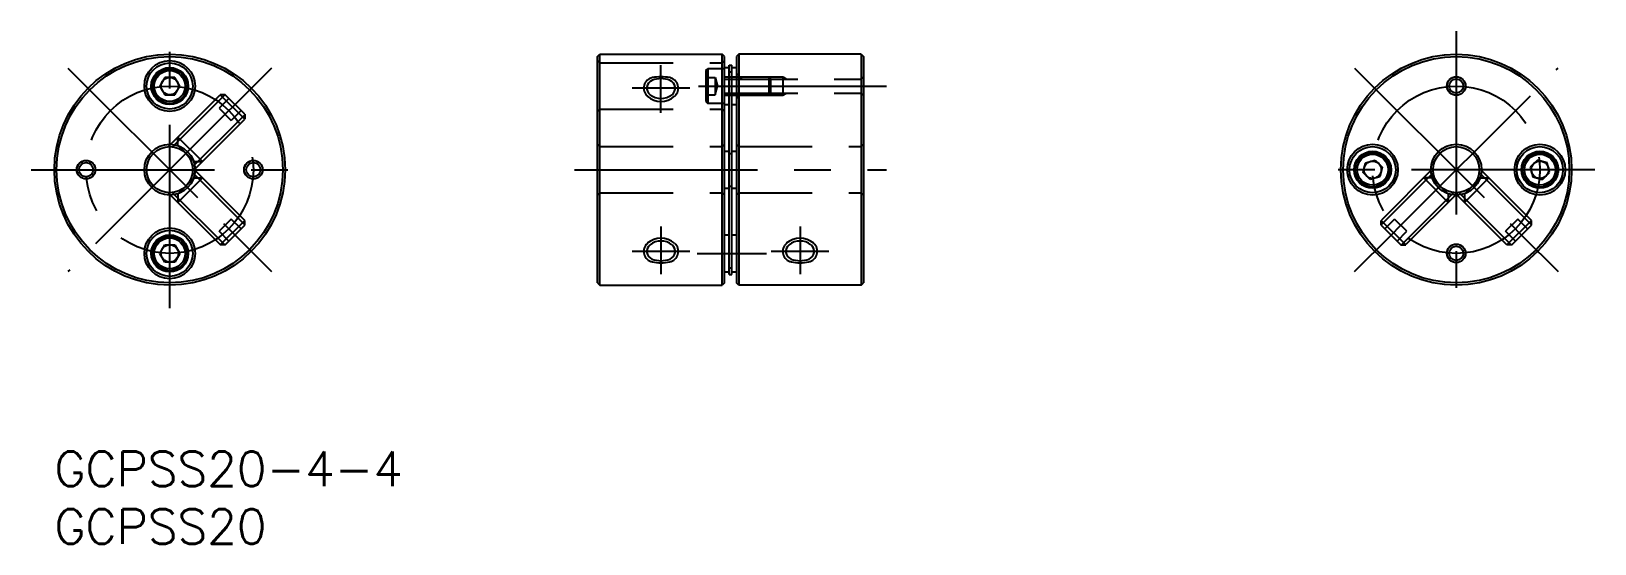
# Model space of a CAD drawing. Extents: x -2 to 134, y -8 to 36.
import ezdxf

# ---------------------------------------------------------------- set-up
doc = ezdxf.new("R2010")
doc.units = 0
doc.header["$LTSCALE"] = 0.5
doc.linetypes.add('CENTER', pattern=[50.8, 31.75, -6.35, 6.35, -6.35])
doc.linetypes.add('DASHED', pattern=[19.05, 12.7, -6.35])
for name, color, linetype in [('MSM_CENTER', 1, 'CENTER'), ('MSM_CONTINUOUS', 7, 'CONTINUOUS'), ('MSM_DASHED', 4, 'DASHED'), ('MSM_NARROW', 5, 'CONTINUOUS'), ('MSM_PART_NUMBER', 7, 'CONTINUOUS')]:
    doc.layers.add(name, color=color, linetype=linetype)
doc.styles.get("Standard").update_dxf_attribs({"font": 'txt.shx', "height": 3, "bigfont": 'bigfont.shx'})

# ---------------------------------------------------------------- blocks, each defined once
blk = doc.blocks.new('*U38')
at = {"layer": 'MSM_PART_NUMBER'}
blk.add_text('GCPSS20-4-4', height=3, dxfattribs=at).set_placement((0, -3))
blk = doc.blocks.new('*U39')
at = {"layer": 'MSM_PART_NUMBER'}
blk.add_text('GCPSS20', height=3, dxfattribs=at).set_placement((0, -8))

msp = doc.modelspace()

# ---------------------------------------------------------------- linework, layer by layer
at = {"layer": 'MSM_CENTER'}
for p, q in [((10, 12.41), (10, 36.41)), ((121.51, 36.41), (121.51, 12.41)), ((1.18, 33.22), (14.81, 19.6)), ((18.82, 33.22), (15.66, 30.06)), ((52.58, 29.34), (52.58, 33.46)), ((112.7, 33.22), (126.32, 19.6)), ((116.71, 19.6), (130.33, 33.22)), ((55.08, 31.48), (50.08, 31.48)), ((55.82, 31.66), (56.48, 31.66)), ((57.28, 31.66), (72.13, 31.66)), ((14.81, 29.21), (1.18, 15.59)), ((-2, 24.41), (22, 24.41)), ((45.08, 24.41), (72.13, 24.41)), ((133.51, 24.41), (109.51, 24.41)), ((52.58, 19.48), (52.58, 15.35)), ((64.63, 19.48), (64.63, 15.35)), ((15.66, 18.75), (18.82, 15.59)), ((112.7, 15.59), (115.86, 18.75)), ((127.17, 18.75), (130.33, 15.59)), ((55.08, 17.33), (50.08, 17.33)), ((55.73, 17.16), (61.74, 17.16)), ((67.13, 17.33), (62.13, 17.33))]:
    msp.add_line(p, q, dxfattribs=at)
for centre in [(10, 24.41), (121.51, 24.41)]:
    msp.add_circle(centre, 7.25, dxfattribs=at)
at = {"layer": 'MSM_CONTINUOUS'}
for p, q in [((47.08, 34.21), (47.28, 34.41)), ((47.08, 17.48), (47.08, 34.21)), ((47.28, 17.33), (47.28, 34.41)), ((47.28, 34.41), (57.88, 34.41)), ((57.88, 14.41), (57.88, 34.41)), ((58.08, 34.21), (57.88, 34.41)), ((58.08, 14.61), (58.08, 34.21)), ((59.33, 34.41), (59.13, 34.21)), ((59.13, 34.21), (59.13, 14.61)), ((59.33, 34.41), (59.33, 14.41)), ((69.93, 34.41), (59.33, 34.41)), ((69.93, 34.41), (69.93, 14.41)), ((69.93, 34.41), (70.13, 34.21)), ((70.13, 34.21), (70.13, 14.61)), ((58.08, 33.26), (58.48, 33.26)), ((58.48, 15.33), (58.48, 33.48)), ((58.48, 33.48), (58.73, 33.48)), ((58.48, 32.89), (58.73, 32.89)), ((58.73, 15.33), (58.73, 33.48)), ((58.73, 33.26), (59.13, 33.26)), ((9.57, 32.41), (9.13, 31.66)), ((9.13, 31.66), (9.57, 30.91)), ((10.43, 32.41), (9.57, 32.41)), ((10.87, 31.66), (10.43, 32.41)), ((10.43, 30.91), (10.87, 31.66)), ((9.57, 30.91), (10.43, 30.91)), ((58.08, 30.06), (58.48, 30.06)), ((58.73, 30.06), (59.13, 30.06)), ((58.08, 26.01), (58.48, 26.01)), ((58.08, 26.01), (58.48, 26.01)), ((58.48, 25.82), (58.73, 25.82)), ((58.73, 26.01), (59.13, 26.01)), ((58.73, 26.01), (59.13, 26.01)), ((113.43, 24.18), (113.65, 25.02)), ((113.65, 25.02), (114.49, 25.24)), ((114.49, 25.24), (115.1, 24.63)), ((115.1, 24.63), (114.88, 23.79)), ((128.54, 25.24), (127.93, 24.63)), ((127.93, 24.63), (128.15, 23.79)), ((129.38, 25.02), (128.54, 25.24)), ((129.6, 24.18), (129.38, 25.02)), ((114.04, 23.57), (113.43, 24.18)), ((114.88, 23.79), (114.04, 23.57)), ((128.15, 23.79), (128.99, 23.57)), ((128.99, 23.57), (129.6, 24.18)), ((58.08, 22.81), (58.48, 22.81)), ((58.48, 22.99), (58.73, 22.99)), ((58.73, 22.81), (59.13, 22.81)), ((9.13, 17.16), (9.57, 17.91)), ((9.57, 17.91), (10.43, 17.91)), ((10.43, 17.91), (10.87, 17.16)), ((58.08, 18.76), (58.48, 18.76)), ((58.73, 18.76), (59.13, 18.76)), ((9.57, 16.41), (9.13, 17.16)), ((10.43, 16.41), (9.57, 16.41)), ((10.87, 17.16), (10.43, 16.41)), ((47.08, 14.61), (47.08, 17.48)), ((47.28, 14.41), (47.28, 17.33)), ((58.08, 15.56), (58.48, 15.56)), ((58.48, 15.92), (58.73, 15.92)), ((58.48, 15.33), (58.73, 15.33)), ((58.73, 15.56), (59.13, 15.56)), ((47.08, 14.61), (47.28, 14.41)), ((47.28, 14.41), (57.88, 14.41)), ((58.08, 14.61), (57.88, 14.41)), ((59.33, 14.41), (59.13, 14.61)), ((69.93, 14.41), (59.33, 14.41)), ((69.93, 14.41), (70.13, 14.61))]:
    msp.add_line(p, q, dxfattribs=at)
for centre, radius in [((10, 24.41), 10), ((10, 24.41), 9.8), ((121.51, 24.41), 10), ((121.51, 24.41), 9.8), ((10, 31.66), 2.2), ((10, 31.66), 2), ((10, 31.66), 1.6), ((10, 31.66), 1.5), ((10, 31.66), 1.34), ((10, 31.66), 0.75), ((121.51, 31.66), 0.81), ((121.51, 31.66), 0.611), ((10, 24.41), 2.2), ((10, 24.41), 2), ((114.26, 24.41), 2.2), ((114.26, 24.41), 2), ((114.26, 24.41), 1.6), ((114.26, 24.41), 1.5), ((121.51, 24.41), 2.2), ((121.51, 24.41), 2), ((128.76, 24.41), 2.2), ((128.76, 24.41), 2), ((128.76, 24.41), 1.6), ((128.76, 24.41), 1.5), ((2.75, 24.41), 0.81), ((2.75, 24.41), 0.611), ((17.25, 24.41), 0.81), ((17.25, 24.41), 0.611), ((114.26, 24.41), 1.34), ((114.26, 24.41), 0.75), ((128.76, 24.41), 1.34), ((128.76, 24.41), 0.75), ((10, 17.16), 2.2), ((10, 17.16), 2), ((10, 17.16), 1.6), ((10, 17.16), 1.5), ((10, 17.16), 1.34), ((10, 17.16), 0.75), ((121.51, 17.16), 0.81), ((121.51, 17.16), 0.611)]:
    msp.add_circle(centre, radius, dxfattribs=at)
for centre, radius, start, end in [((52.07, 31.48), 0.716, 111.9904, 232.5074), ((52.58, 30.21), 2.09, 68.0096, 111.9904), ((53.1, 31.48), 0.716, 307.4926, 68.0096), ((52.58, 32.15), 1.56, 232.5074, 307.4926), ((52.07, 17.33), 0.716, 127.4926, 248.0096), ((52.58, 16.67), 1.56, 52.5074, 127.4926), ((53.1, 17.33), 0.716, 291.9904, 52.5074), ((64.12, 17.33), 0.716, 127.4926, 248.0096), ((64.63, 16.67), 1.56, 52.5074, 127.4926), ((65.15, 17.33), 0.716, 291.9904, 52.5074), ((52.58, 18.61), 2.09, 248.0096, 291.9904), ((64.63, 18.61), 2.09, 248.0096, 291.9904)]:
    msp.add_arc(centre, radius, start, end, dxfattribs=at)
at = {"layer": 'MSM_DASHED'}
for p, q in [((47.28, 33.66), (47.08, 33.86)), ((47.28, 33.66), (57.88, 33.66)), ((56.48, 33), (56.64, 33.16)), ((56.48, 33), (56.48, 30.32)), ((56.64, 33.16), (56.64, 30.16)), ((58.08, 33.16), (56.64, 33.16)), ((57.88, 33.66), (58.08, 33.86)), ((59.63, 32.27), (59.13, 32.77)), ((9.87, 26.4), (15.93, 32.46)), ((10.25, 26.39), (16.15, 32.29)), ((56.48, 32.41), (57.28, 32.41)), ((56.48, 31.66), (57.28, 31.66)), ((57.28, 32.41), (57.28, 30.91)), ((57.28, 32.41), (57.48, 31.66)), ((57.28, 30.91), (57.48, 31.66)), ((58.08, 32.46), (63.13, 32.46)), ((58.08, 32.27), (69.93, 32.27)), ((61.92, 32.46), (62.08, 32.3)), ((61.92, 32.46), (61.92, 30.86)), ((62.08, 32.3), (62.08, 31.02)), ((63.13, 32.46), (63.13, 30.86)), ((63.13, 32.46), (63.46, 32.27)), ((69.93, 32.27), (70.13, 32.47)), ((11.98, 24.65), (17.89, 30.55)), ((12, 24.28), (18.05, 30.34)), ((15.13, 30.59), (14.28, 29.74)), ((14.81, 30.91), (14.38, 30.91)), ((14.38, 30.91), (16.51, 28.79)), ((16.51, 29.21), (14.81, 30.91)), ((15.66, 30.06), (14.81, 29.21)), ((56.48, 30.91), (57.28, 30.91)), ((56.48, 30.32), (56.64, 30.16)), ((58.08, 30.16), (56.64, 30.16)), ((58.08, 31.05), (69.93, 31.05)), ((58.08, 30.86), (63.13, 30.86)), ((59.63, 31.05), (59.13, 30.55)), ((62.08, 31.02), (61.92, 30.86)), ((63.13, 30.86), (63.46, 31.05)), ((70.13, 30.85), (69.93, 31.05)), ((14.28, 29.74), (15.34, 28.68)), ((16.19, 29.53), (15.34, 28.68)), ((16.51, 29.21), (16.51, 28.79)), ((47.28, 29.66), (47.08, 29.46)), ((47.28, 29.66), (57.88, 29.66)), ((57.88, 29.66), (58.08, 29.46)), ((10.71, 26.53), (10.71, 27.23)), ((10.71, 27.23), (12.83, 25.11)), ((10.71, 26.53), (12.12, 25.11)), ((47.28, 26.41), (47.08, 26.61)), ((47.28, 26.41), (57.88, 26.41)), ((57.88, 26.41), (58.08, 26.61)), ((59.33, 26.41), (59.13, 26.61)), ((59.33, 26.41), (69.93, 26.41)), ((69.93, 26.41), (70.13, 26.61)), ((12, 24.53), (18.05, 18.48)), ((12.12, 25.11), (12.83, 25.11)), ((119.52, 24.53), (113.46, 18.48)), ((123.51, 24.53), (129.57, 18.48)), ((12.12, 23.7), (10.71, 22.28)), ((12.83, 23.7), (10.71, 21.58)), ((11.98, 24.16), (17.89, 18.26)), ((12.12, 23.7), (12.83, 23.7)), ((119.53, 24.16), (113.63, 18.26)), ((119.39, 23.7), (118.69, 23.7)), ((120.81, 21.58), (118.69, 23.7)), ((120.81, 22.28), (119.39, 23.7)), ((123.63, 23.7), (122.22, 22.28)), ((124.34, 23.7), (122.22, 21.58)), ((123.5, 24.16), (129.4, 18.26)), ((123.63, 23.7), (124.34, 23.7)), ((9.87, 22.41), (15.93, 16.35)), ((10.25, 22.42), (16.15, 16.52)), ((10.71, 22.28), (10.71, 21.58)), ((47.28, 22.41), (47.08, 22.21)), ((47.28, 22.41), (57.88, 22.41)), ((57.88, 22.41), (58.08, 22.21)), ((59.33, 22.41), (59.13, 22.21)), ((59.33, 22.41), (69.93, 22.41)), ((69.93, 22.41), (70.13, 22.21)), ((121.27, 22.42), (115.37, 16.52)), ((121.64, 22.41), (115.58, 16.35)), ((120.81, 22.28), (120.81, 21.58)), ((121.39, 22.41), (127.44, 16.35)), ((121.76, 22.42), (127.66, 16.52)), ((122.22, 22.28), (122.22, 21.58)), ((15.34, 20.13), (14.28, 19.07)), ((15.13, 18.22), (14.28, 19.07)), ((16.51, 20.02), (14.38, 17.9)), ((14.81, 17.9), (16.51, 19.6)), ((15.66, 18.75), (14.81, 19.6)), ((16.19, 19.28), (15.34, 20.13)), ((16.51, 19.6), (16.51, 20.02)), ((115.01, 19.6), (115.01, 20.02)), ((117.13, 17.9), (115.01, 20.02)), ((115.01, 19.6), (116.71, 17.9)), ((115.33, 19.28), (116.17, 20.13)), ((115.86, 18.75), (116.71, 19.6)), ((117.24, 19.07), (116.17, 20.13)), ((116.39, 18.22), (117.24, 19.07)), ((126.85, 20.13), (125.79, 19.07)), ((126.64, 18.22), (125.79, 19.07)), ((128.02, 20.02), (125.9, 17.9)), ((126.32, 17.9), (128.02, 19.6)), ((127.17, 18.75), (126.32, 19.6)), ((127.7, 19.28), (126.85, 20.13)), ((128.02, 19.6), (128.02, 20.02)), ((14.81, 17.9), (14.38, 17.9)), ((116.71, 17.9), (117.13, 17.9)), ((126.32, 17.9), (125.9, 17.9))]:
    msp.add_line(p, q, dxfattribs=at)
at = {"layer": 'MSM_NARROW'}
for centre in [(121.51, 31.66), (2.75, 24.41), (17.25, 24.41), (121.51, 17.16)]:
    msp.add_circle(centre, 0.8, dxfattribs=at)
for centre, radius, start, end in [((52.01, 31.48), 0.924, 101.1564, 228.821), ((52.58, 28.56), 3.9, 78.8436, 101.1564), ((53.16, 31.48), 0.924, 311.179, 78.8436), ((52.58, 32.13), 1.8, 228.821, 311.179), ((52.01, 17.33), 0.924, 131.179, 258.8436), ((52.58, 16.68), 1.8, 48.821, 131.179), ((53.16, 17.33), 0.924, 281.1564, 48.821), ((64.06, 17.33), 0.924, 131.179, 258.8436), ((64.63, 16.68), 1.8, 48.821, 131.179), ((65.21, 17.33), 0.924, 281.1564, 48.821), ((52.58, 20.25), 3.9, 258.8436, 281.1564), ((64.63, 20.25), 3.9, 258.8436, 281.1564)]:
    msp.add_arc(centre, radius, start, end, dxfattribs=at)

# ---------------------------------------------------------------- block references
at = {"layer": 'MSM_CONTINUOUS'}
for name in ['*U38', '*U39']:
    msp.add_blockref(name, (0, 0), dxfattribs=at)

doc.saveas('drawing.dxf')
